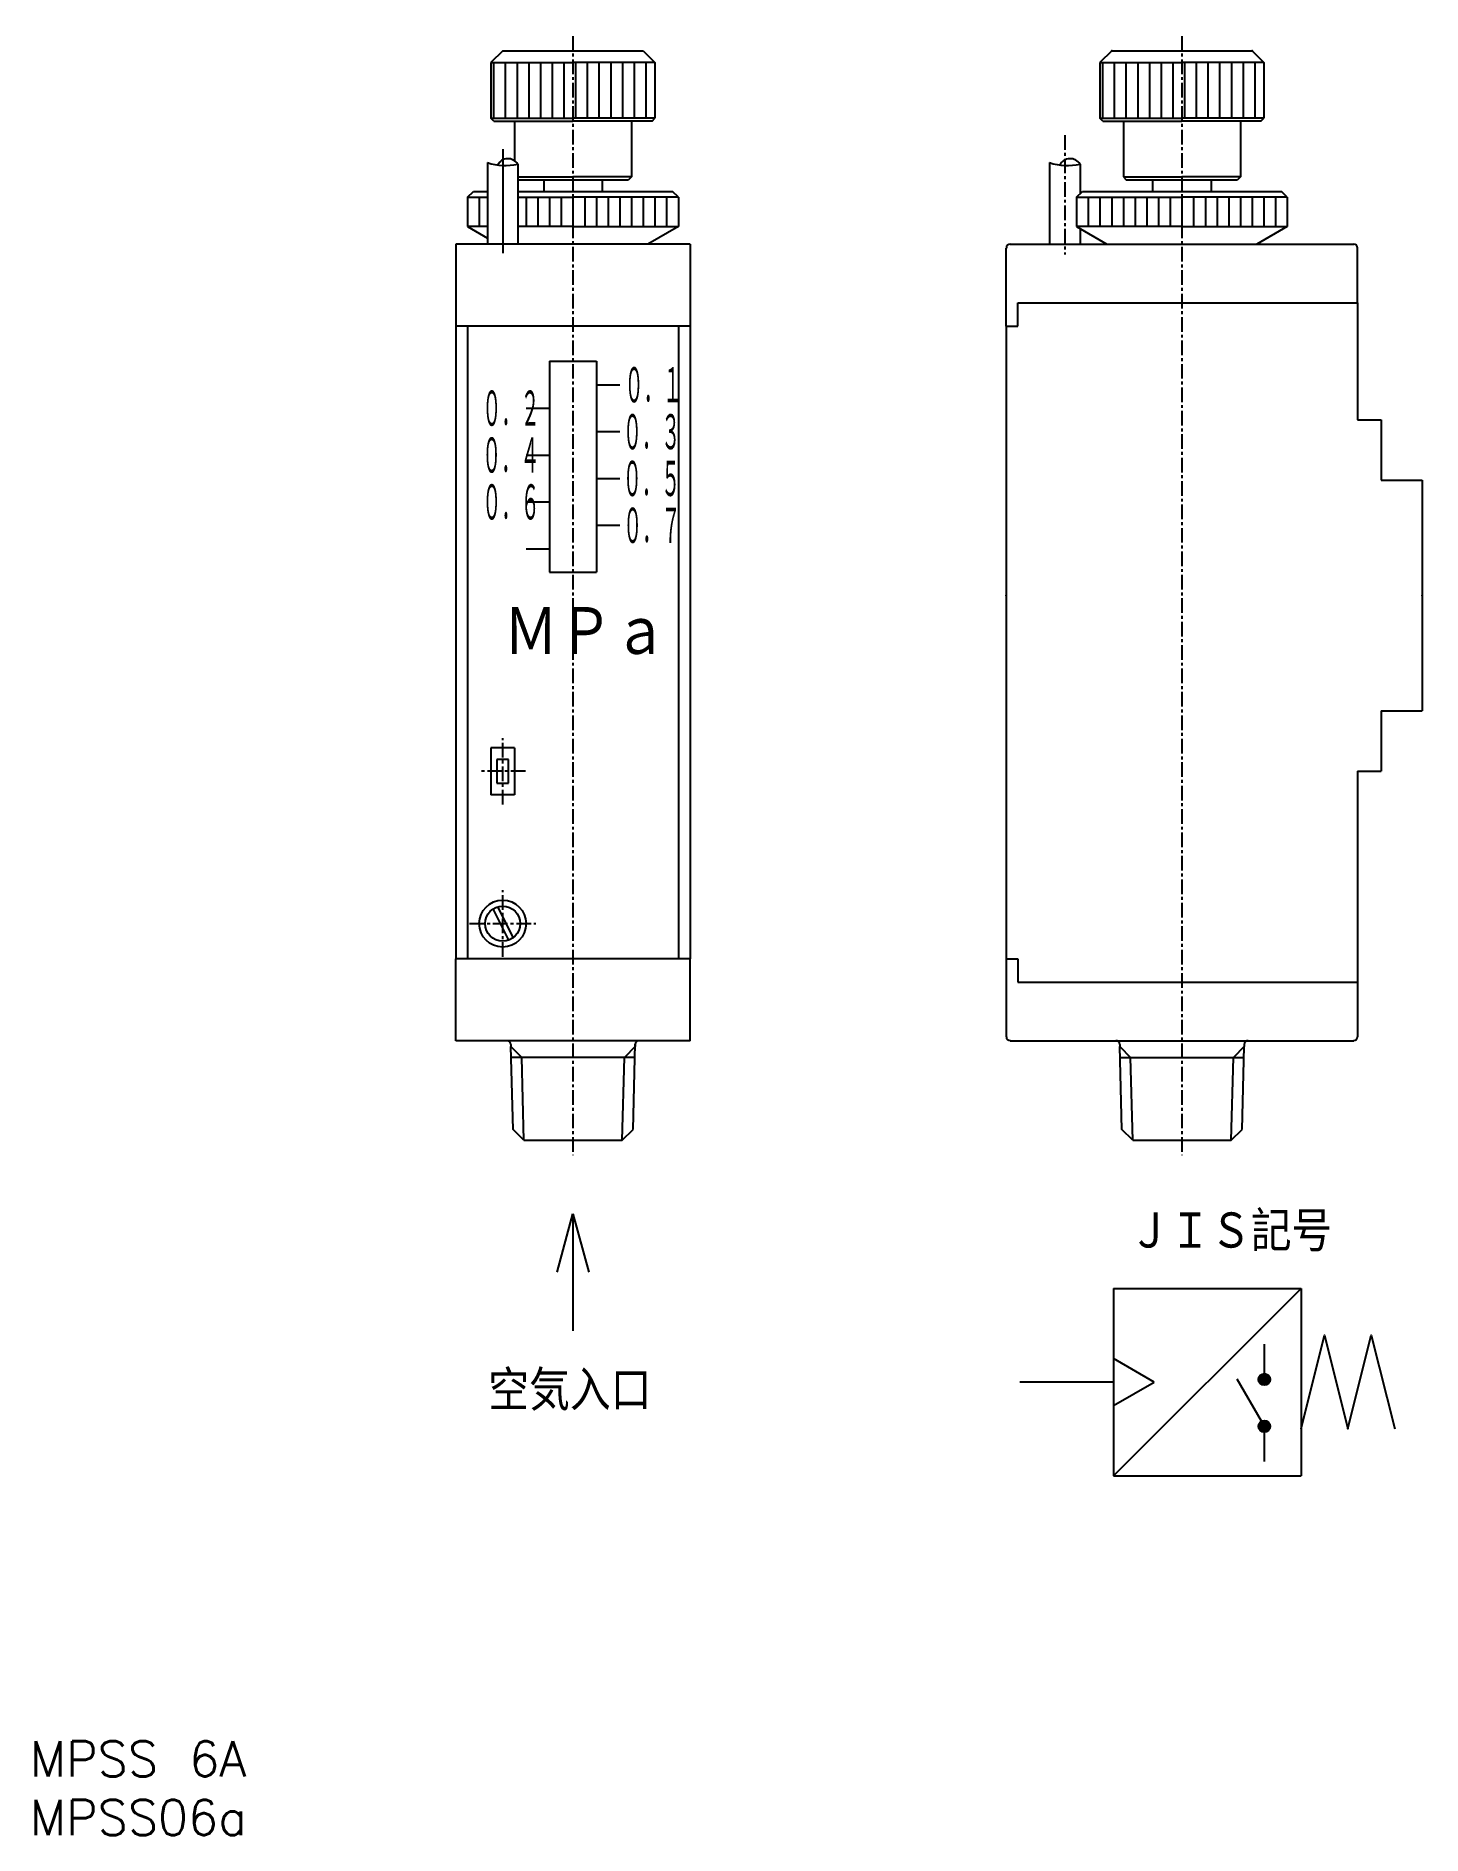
# Model space of a CAD drawing. Extents: x 1 to 119, y 0 to 154.
import ezdxf

# ---------------------------------------------------------------- set-up
doc = ezdxf.new("R2010")
doc.units = 0
doc.linetypes.add('CENTER', pattern=[2, 1.25, -0.25, 0.25, -0.25])
doc.layers.get('0').update_dxf_attribs({"linetype": 'CONTINUOUS'})
doc.layers.add('CENTER', color=1, linetype='CENTER')
doc.styles.get("Standard").update_dxf_attribs({"font": 'txt.shx'})

# ---------------------------------------------------------------- blocks, each defined once
blk = doc.blocks.new('*U6')
at = {"color": 7, "linetype": 'CONTINUOUS'}
blk.add_text('MPSS06a', height=3, dxfattribs=at).set_placement((0, 0))
blk = doc.blocks.new('*U7')
at = {"color": 7, "linetype": 'CONTINUOUS'}
blk.add_text('MPSS 6A', height=3, dxfattribs=at).set_placement((0, 5))
blk = doc.blocks.new('*U8')
at = {"color": 7, "linetype": 'CONTINUOUS', "width": 0.851241}
blk.add_text('空気入口', height=3, dxfattribs=at).set_placement((39.14, 36.57))
blk = doc.blocks.new('*U9')
at = {"color": 7, "linetype": 'CONTINUOUS', "width": 0.8464}
blk.add_text('ＪＩＳ記号', height=3, dxfattribs=at).set_placement((93.88, 50.15))
blk = doc.blocks.new('*U10')
at = {"color": 7, "linetype": 'CONTINUOUS', "width": 0.4}
blk.add_text('０．１', height=3, dxfattribs=at).set_placement((50.77, 122.31))
blk = doc.blocks.new('*U11')
at = {"color": 7, "linetype": 'CONTINUOUS', "width": 0.4}
blk.add_text('０．３', height=3, dxfattribs=at).set_placement((50.63, 118.3))
blk = doc.blocks.new('*U12')
at = {"color": 7, "linetype": 'CONTINUOUS', "width": 0.4}
blk.add_text('０．５', height=3, dxfattribs=at).set_placement((50.62, 114.31))
blk = doc.blocks.new('*U13')
at = {"color": 7, "linetype": 'CONTINUOUS', "width": 0.4}
blk.add_text('０．７', height=3, dxfattribs=at).set_placement((50.65, 110.31))
blk = doc.blocks.new('*U14')
at = {"color": 7, "linetype": 'CONTINUOUS', "width": 0.4}
blk.add_text('０．２', height=3, dxfattribs=at).set_placement((38.62, 120.31))
blk = doc.blocks.new('*U15')
at = {"color": 7, "linetype": 'CONTINUOUS', "width": 0.4}
blk.add_text('０．４', height=3, dxfattribs=at).set_placement((38.61, 116.31))
blk = doc.blocks.new('*U16')
at = {"color": 7, "linetype": 'CONTINUOUS', "width": 0.4}
blk.add_text('０．６', height=3, dxfattribs=at).set_placement((38.62, 112.31))
blk = doc.blocks.new('*U17')
at = {"color": 7, "linetype": 'CONTINUOUS', "width": 0.855331}
blk.add_text('ＭＰａ', height=4, dxfattribs=at).set_placement((40.44, 100.83))
blk = doc.blocks.new('_OPEN30')
at = {"color": 0, "linetype": 'BYBLOCK'}
for p, q in [((-1, 0.268), (0, 0)), ((0, 0), (-1, -0.268)), ((0, 0), (-1, 0))]:
    blk.add_line(p, q, dxfattribs=at)
blk = doc.blocks.new('*U18')
at = {"linetype": 'CONTINUOUS'}
blk.add_lwpolyline([(46.37, 48.04), (46.37, 43.04)], dxfattribs=at)
at = {"linetype": 'CONTINUOUS', "xscale": 5, "yscale": 5, "zscale": 5, "rotation": 90}
blk.add_blockref('_OPEN30', (46.37, 53.04), dxfattribs=at)

msp = doc.modelspace()

# ---------------------------------------------------------------- linework, layer by layer
at = {"color": 7, "linetype": 'CONTINUOUS'}
for p, q in [((40.37, 152.31), (39.37, 151.31)), ((40.37, 152.31), (52.37, 152.31)), ((52.37, 152.31), (53.37, 151.31)), ((92.38, 152.31), (91.37, 151.31)), ((92.38, 152.31), (104.37, 152.31)), ((104.37, 152.31), (105.37, 151.31)), ((39.37, 151.31), (46.37, 151.31)), ((39.37, 151.31), (39.37, 146.56)), ((39.62, 146.56), (39.62, 151.31)), ((40.62, 146.56), (40.62, 151.31)), ((41.62, 146.56), (41.62, 151.31)), ((42.62, 146.56), (42.62, 151.31)), ((43.62, 146.56), (43.62, 151.31)), ((44.62, 146.56), (44.62, 151.31)), ((45.62, 146.56), (45.62, 151.31)), ((53.37, 151.31), (46.37, 151.31)), ((46.62, 146.56), (46.62, 151.31)), ((47.62, 146.56), (47.62, 151.31)), ((48.62, 146.56), (48.62, 151.31)), ((49.62, 146.56), (49.62, 151.31)), ((50.62, 146.56), (50.62, 151.31)), ((51.62, 146.56), (51.62, 151.31)), ((52.62, 146.56), (52.62, 151.31)), ((53.37, 151.31), (53.37, 146.56)), ((91.37, 151.31), (91.37, 146.56)), ((91.37, 151.31), (98.37, 151.31)), ((91.62, 146.56), (91.62, 151.31)), ((92.62, 146.56), (92.62, 151.31)), ((93.62, 146.56), (93.62, 151.31)), ((94.62, 146.56), (94.62, 151.31)), ((95.62, 146.56), (95.62, 151.31)), ((96.62, 146.56), (96.62, 151.31)), ((97.62, 146.56), (97.62, 151.31)), ((105.37, 151.31), (98.37, 151.31)), ((98.62, 146.56), (98.62, 151.31)), ((99.62, 146.56), (99.62, 151.31)), ((100.62, 146.56), (100.62, 151.31)), ((101.62, 146.56), (101.62, 151.31)), ((102.62, 146.56), (102.62, 151.31)), ((103.62, 146.56), (103.62, 151.31)), ((104.62, 146.56), (104.62, 151.31)), ((105.37, 151.31), (105.37, 146.56)), ((39.37, 146.56), (46.37, 146.56)), ((39.62, 146.31), (39.37, 146.56)), ((39.62, 146.31), (46.37, 146.31)), ((41.37, 146.31), (41.37, 142.93)), ((53.37, 146.56), (46.37, 146.56)), ((53.12, 146.31), (46.37, 146.31)), ((51.37, 146.31), (51.37, 141.56)), ((53.12, 146.31), (53.37, 146.56)), ((91.62, 146.31), (91.37, 146.56)), ((91.37, 146.56), (98.37, 146.56)), ((91.62, 146.31), (98.37, 146.31)), ((93.37, 146.31), (93.37, 141.56)), ((105.37, 146.56), (98.37, 146.56)), ((105.12, 146.31), (98.37, 146.31)), ((103.37, 146.31), (103.37, 141.56)), ((105.12, 146.31), (105.37, 146.56)), ((40.37, 143.93), (40.37, 135.04)), ((39.07, 142.77), (39.07, 135.81)), ((41.67, 142.64), (41.67, 135.81)), ((41.67, 141.56), (46.37, 141.56)), ((41.67, 141.31), (51.12, 141.31)), ((43.87, 141.31), (43.87, 140.31)), ((51.37, 141.56), (46.37, 141.56)), ((48.87, 141.31), (48.87, 140.31)), ((51.37, 141.56), (51.12, 141.31)), ((87.07, 142.77), (87.07, 135.81)), ((89.67, 142.64), (89.67, 140.11)), ((93.37, 141.56), (93.62, 141.31)), ((93.37, 141.56), (98.37, 141.56)), ((93.62, 141.31), (103.12, 141.31)), ((95.87, 141.31), (95.87, 140.31)), ((103.37, 141.56), (98.37, 141.56)), ((100.87, 141.31), (100.87, 140.31)), ((103.37, 141.56), (103.12, 141.31)), ((37.37, 139.81), (37.87, 140.31)), ((37.37, 139.81), (39.07, 139.81)), ((37.37, 139.81), (37.37, 137.31)), ((37.87, 140.31), (39.07, 140.31)), ((38.37, 139.81), (38.37, 137.31)), ((41.67, 140.31), (46.37, 140.31)), ((41.67, 139.81), (46.37, 139.81)), ((42.37, 139.81), (42.37, 137.31)), ((43.37, 139.81), (43.37, 137.31)), ((44.37, 139.81), (44.37, 137.31)), ((45.37, 139.81), (45.37, 137.31)), ((46.37, 140.31), (54.87, 140.31)), ((46.37, 139.81), (46.37, 137.31)), ((55.37, 139.81), (46.37, 139.81)), ((47.37, 139.81), (47.37, 137.31)), ((48.37, 139.81), (48.37, 137.31)), ((49.37, 139.81), (49.37, 137.31)), ((50.37, 139.81), (50.37, 137.31)), ((51.37, 139.81), (51.37, 137.31)), ((52.37, 139.81), (52.37, 137.31)), ((53.37, 139.81), (53.37, 137.31)), ((54.37, 139.81), (54.37, 137.31)), ((55.37, 139.81), (54.87, 140.31)), ((55.37, 139.81), (55.37, 137.31)), ((89.37, 139.81), (89.87, 140.31)), ((89.37, 139.81), (98.37, 139.81)), ((89.37, 139.81), (89.37, 137.31)), ((89.37, 139.81), (89.37, 137.31)), ((89.87, 140.31), (98.37, 140.31)), ((90.37, 139.81), (90.37, 137.31)), ((91.37, 139.81), (91.37, 137.31)), ((92.37, 139.81), (92.37, 137.31)), ((93.37, 139.81), (93.37, 137.31)), ((94.37, 139.81), (94.37, 137.31)), ((95.37, 139.81), (95.37, 137.31)), ((96.37, 139.81), (96.37, 137.31)), ((97.37, 139.81), (97.37, 137.31)), ((98.37, 140.31), (106.87, 140.31)), ((107.37, 139.81), (98.37, 139.81)), ((98.37, 139.81), (98.37, 137.31)), ((99.37, 139.81), (99.37, 137.31)), ((100.37, 139.81), (100.37, 137.31)), ((101.37, 139.81), (101.37, 137.31)), ((102.37, 139.81), (102.37, 137.31)), ((103.37, 139.81), (103.37, 137.31)), ((104.37, 139.81), (104.37, 137.31)), ((105.37, 139.81), (105.37, 137.31)), ((106.37, 139.81), (106.37, 137.31)), ((107.37, 139.81), (106.87, 140.31)), ((107.37, 139.81), (107.37, 137.31)), ((37.37, 137.31), (39.07, 136.33)), ((39.07, 137.31), (37.37, 137.31)), ((46.37, 137.31), (41.67, 137.31)), ((46.37, 137.31), (55.37, 137.31)), ((55.37, 137.31), (52.77, 135.81)), ((98.37, 137.31), (89.37, 137.31)), ((89.37, 137.31), (91.97, 135.81)), ((89.67, 137.14), (89.67, 135.81)), ((98.37, 137.31), (107.37, 137.31)), ((107.37, 137.31), (104.77, 135.81)), ((36.37, 135.81), (36.37, 128.81)), ((56.37, 135.81), (36.37, 135.81)), ((56.37, 135.81), (56.37, 128.81)), ((83.37, 128.81), (83.37, 135.48)), ((83.71, 135.81), (98.37, 135.81)), ((98.37, 135.81), (113.04, 135.81)), ((113.37, 130.81), (113.37, 135.48)), ((84.37, 128.81), (84.37, 130.81)), ((84.37, 130.81), (113.37, 130.81)), ((113.37, 130.81), (113.37, 120.81)), ((36.37, 128.81), (36.37, 74.81)), ((56.37, 128.81), (36.37, 128.81)), ((37.37, 128.81), (37.37, 74.81)), ((55.37, 128.81), (55.37, 74.81)), ((56.37, 128.81), (56.37, 74.81)), ((83.37, 128.81), (84.37, 128.81)), ((83.37, 128.81), (83.37, 74.81)), ((44.37, 125.81), (48.37, 125.81)), ((44.37, 125.81), (44.37, 107.81)), ((48.37, 125.81), (48.37, 107.81)), ((48.37, 123.81), (50.37, 123.81)), ((42.37, 121.81), (44.37, 121.81)), ((48.37, 119.81), (50.37, 119.81)), ((113.37, 120.81), (115.37, 120.81)), ((115.37, 120.81), (115.37, 115.66)), ((42.37, 117.81), (44.37, 117.81)), ((48.37, 115.81), (50.37, 115.81)), ((115.37, 115.66), (118.87, 115.66)), ((118.87, 115.66), (118.87, 95.96)), ((42.37, 113.81), (44.37, 113.81)), ((48.37, 111.81), (50.37, 111.81)), ((42.37, 109.81), (44.37, 109.81)), ((44.37, 107.81), (48.37, 107.81)), ((115.37, 95.96), (115.37, 90.81)), ((115.37, 95.96), (118.87, 95.96)), ((41.37, 92.81), (39.37, 92.81)), ((39.37, 92.81), (39.37, 88.81)), ((41.37, 92.81), (41.37, 88.81)), ((39.87, 91.81), (39.87, 89.81)), ((40.87, 91.81), (39.87, 91.81)), ((40.87, 89.81), (40.87, 91.81)), ((113.37, 90.81), (113.37, 72.81)), ((113.37, 90.81), (115.37, 90.81)), ((39.87, 89.81), (40.87, 89.81)), ((41.37, 88.81), (39.37, 88.81)), ((39.53, 79.06), (40.86, 76.39)), ((39.93, 79.25), (41.25, 76.6)), ((36.37, 67.81), (36.37, 74.81)), ((56.37, 74.81), (36.37, 74.81)), ((56.37, 67.81), (56.37, 74.81)), ((83.37, 74.81), (83.37, 68.15)), ((83.37, 74.81), (84.37, 74.81)), ((84.37, 74.81), (84.37, 72.81)), ((84.37, 72.81), (113.37, 72.81)), ((113.37, 72.81), (113.37, 68.15)), ((56.37, 67.81), (36.37, 67.81)), ((83.71, 67.81), (104.02, 67.81)), ((104.02, 67.81), (113.04, 67.81)), ((41.06, 67.48), (41.06, 67.31)), ((41.25, 60.24), (41.06, 67.31)), ((51.66, 66.39), (41.09, 66.39)), ((51.5, 60.24), (51.69, 67.54)), ((51.68, 67.48), (51.68, 67.31)), ((93.06, 67.48), (93.06, 67.31)), ((93.25, 60.24), (93.06, 67.31)), ((93.09, 66.39), (103.66, 66.39)), ((103.5, 60.24), (103.68, 67.31)), ((103.68, 67.48), (103.68, 67.31)), ((42.17, 59.31), (41.25, 60.24)), ((50.57, 59.31), (51.5, 60.24)), ((94.17, 59.31), (93.25, 60.24)), ((102.57, 59.31), (103.5, 60.24)), ((42.17, 59.31), (50.57, 59.31)), ((94.17, 59.31), (102.57, 59.31)), ((92.54, 46.67), (108.54, 46.67)), ((92.54, 46.67), (92.54, 30.67)), ((92.54, 30.67), (108.54, 46.67)), ((108.54, 46.67), (108.54, 30.67)), ((105.41, 39.39), (105.41, 41.89)), ((92.54, 38.67), (84.54, 38.67)), ((105.16, 35.32), (103.08, 38.93)), ((105.41, 31.89), (105.41, 34.39)), ((92.54, 30.67), (108.54, 30.67))]:
    msp.add_line(p, q, dxfattribs=at)
at = {"color": 3, "linetype": 'CONTINUOUS'}
for p, q in [((41.06, 67.31), (41.99, 66.39)), ((42.17, 59.31), (41.99, 66.39)), ((50.57, 59.31), (50.76, 66.39)), ((51.68, 67.31), (50.76, 66.39)), ((93.06, 67.31), (93.99, 66.39)), ((94.17, 59.31), (93.99, 66.39)), ((102.57, 59.31), (102.76, 66.39)), ((103.68, 67.31), (102.76, 66.39))]:
    msp.add_line(p, q, dxfattribs=at)
at = {"color": 7, "linetype": 'CONTINUOUS'}
msp.add_lwpolyline([(108.54, 34.67), (110.54, 42.67), (112.54, 34.67), (114.54, 42.67), (116.54, 34.67)], dxfattribs=at)
msp.add_lwpolyline([(96.01, 38.67), (92.54, 40.67), (92.54, 36.67)], close=True, dxfattribs=at)
at = {"color": 7, "linetype": 'CONTINUOUS', "const_width": 0.5}
for points in [[(105.16, 38.89, 1), (105.66, 38.89, 1)], [(105.16, 34.89, 1), (105.66, 34.89, 1)]]:
    msp.add_lwpolyline(points, format="xyb", close=True, dxfattribs=at)
at = {"color": 7, "linetype": 'CONTINUOUS'}
for centre, radius in [((40.37, 77.81), 2), ((40.37, 77.81), 1.5), ((105.41, 38.89), 0.5), ((105.41, 34.89), 0.5)]:
    msp.add_circle(centre, radius, dxfattribs=at)
for centre, radius, start, end in [((40.81, 142.12), 0.988, 31.8722, 153.0977), ((88.83, 142.1), 1.01, 32.8198, 152.3727), ((40.6, 147.55), 5.02, 252.2489, 282.0722), ((88.6, 147.55), 5.02, 252.2489, 282.3014), ((83.71, 135.48), 0.333, 90, 180), ((113.04, 135.48), 0.333, 0, 90), ((40.73, 67.48), 0.333, 0, 90), ((52.02, 67.48), 0.333, 90, 180), ((83.71, 68.15), 0.333, 180, 270), ((92.73, 67.48), 0.333, 0, 90), ((104.02, 67.48), 0.333, 90, 180), ((113.04, 68.15), 0.333, 270, 0)]:
    msp.add_arc(centre, radius, start, end, dxfattribs=at)
for p in [(92.38, 152.31), (98.37, 152.31), (104.37, 152.31), (83.37, 105.81), (118.87, 105.81), (46.37, 59.31), (46.37, 59.31), (92.54, 38.67)]:
    msp.add_point(p, dxfattribs=at)
at = {"layer": 'CENTER', "color": 1, "linetype": 'CENTER'}
for p, q in [((98.37, 153.58), (98.37, 58.04)), ((46.37, 153.58), (46.37, 58.04)), ((88.37, 145.11), (88.37, 134.92)), ((40.37, 87.98), (40.37, 93.65)), ((42.31, 90.81), (38.4, 90.81)), ((40.37, 74.98), (40.37, 80.65)), ((37.54, 77.81), (43.21, 77.81))]:
    msp.add_line(p, q, dxfattribs=at)

# ---------------------------------------------------------------- block references
at = {"color": 7, "linetype": 'CONTINUOUS'}
for name in ['*U10', '*U14', '*U11', '*U15', '*U12', '*U16', '*U13', '*U17', '*U18', '*U9', '*U8', '*U7', '*U6']:
    msp.add_blockref(name, (0, 0), dxfattribs=at)

doc.saveas('drawing.dxf')
